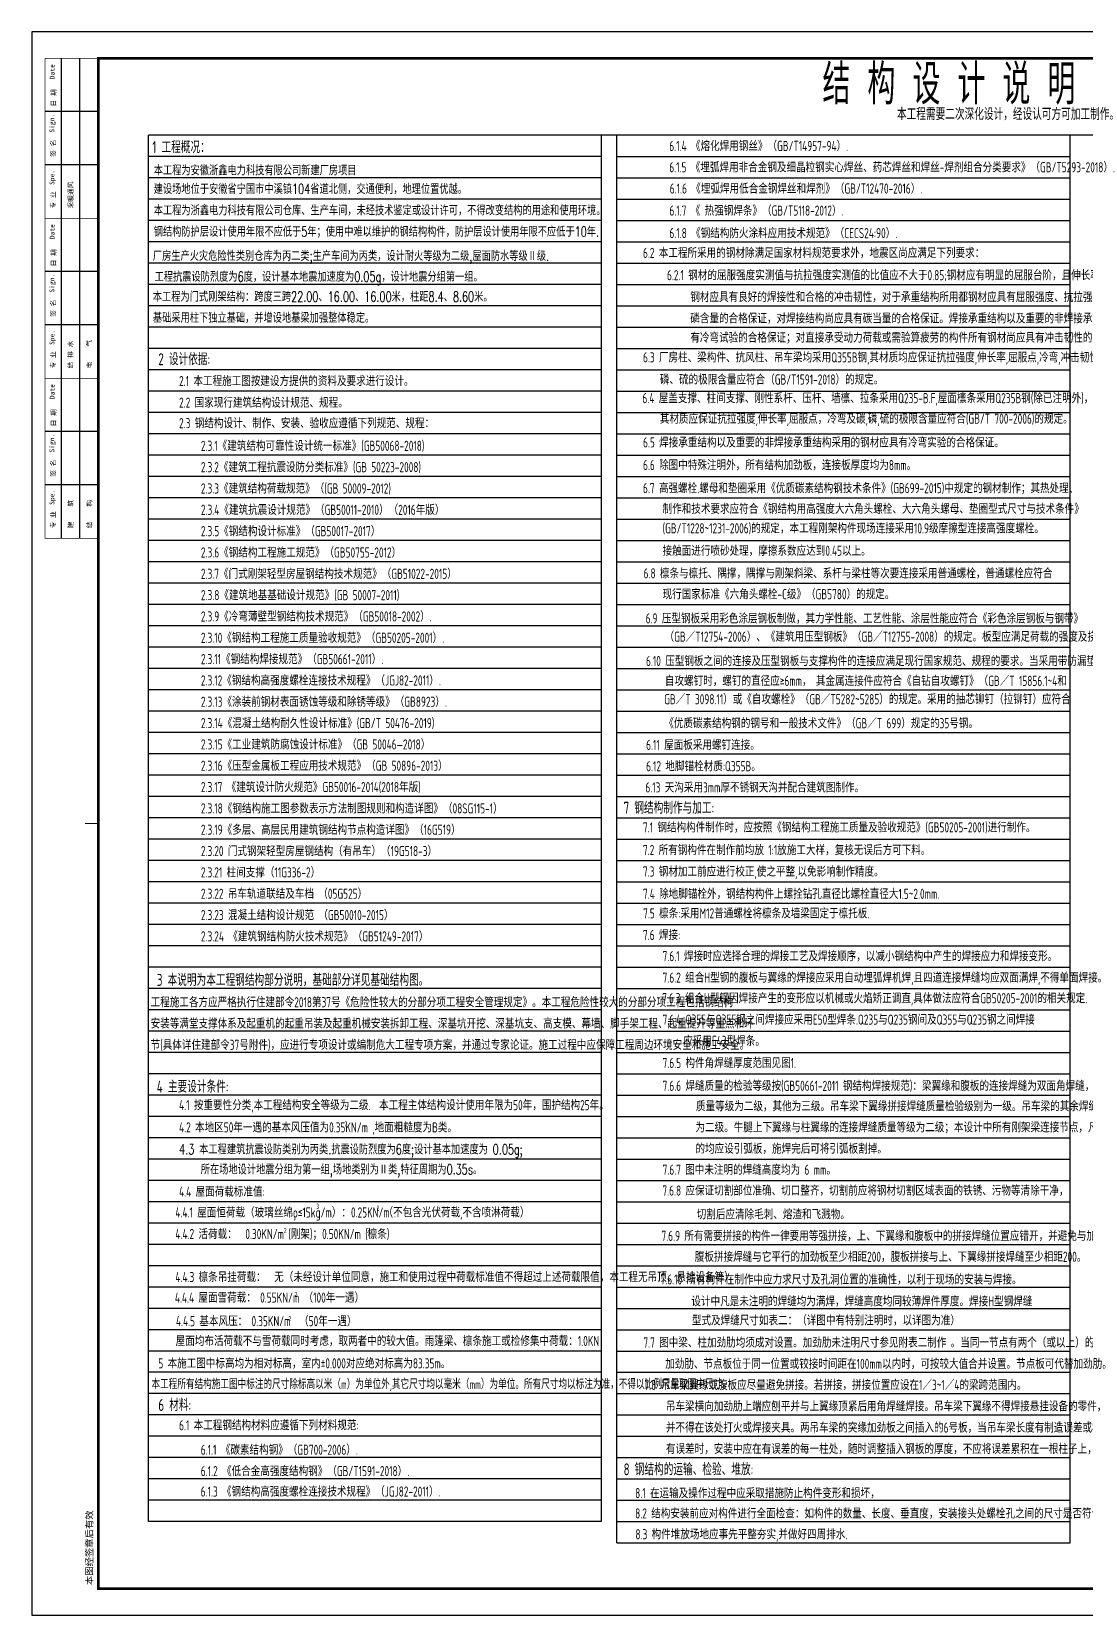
# Model space of a CAD drawing. Extents: x 899043 to 2598688, y -137197 to 211789.
# Drawn here: x 966347 to 1025627, y 3985 to 93085 of the extents above; entities that cross this region are included whole.
import ezdxf
from ezdxf.enums import TextEntityAlignment as Align

# ---------------------------------------------------------------- set-up
doc = ezdxf.new("R2010")
doc.units = 0
doc.header["$LTSCALE"] = 1500
doc.header["$MEASUREMENT"] = 0
for name, color, linetype in [('00-tk', 151, 'Continuous'), ('310', 253, 'Continuous'), ('WELD_TEXT', 7, 'Continuous'), ('分格线', 40, 'Continuous')]:
    doc.layers.add(name, color=color, linetype=linetype)
doc.styles.add('DS6HT', font='simhei.ttf', dxfattribs={"width": 0.8})
doc.styles.add('HZDX', font='simplex.shx', dxfattribs={"width": 0.7, "bigfont": 'hzdx.shx'})
doc.styles.add('TSSD_Dimension', font='Tssdeng.shx', dxfattribs={"width": 0.7, "bigfont": 'hztxt.shx'})
doc.styles.add('TSSD_Norm', font='Tssdeng.shx', dxfattribs={"bigfont": 'hztxt.shx'})

# ---------------------------------------------------------------- blocks, each defined once
blk = doc.blocks.new('会签')
at = {"layer": '00-tk'}
for p, q in [((-1400, 24000), (-1400, 6000)), ((-700, 24000), (-700, 6000)), ((0, 22000), (-2000, 22000)), ((0, 20000), (-2000, 20000)), ((0, 16000), (-2000, 16000)), ((0, 14000), (-2000, 14000)), ((0, 10000), (-2000, 10000)), ((0, 8000), (-2000, 8000))]:
    blk.add_line(p, q, dxfattribs=at)
at = {"layer": '00-tk', "const_width": 24.7}
for points in [[(0, 6000), (-2000, 6000), (-2000, 24000)], [(0, 24000), (-2000, 24000)], [(0, 18000), (-2000, 18000)], [(0, 12000), (-2000, 12000)]]:
    blk.add_lwpolyline(points, dxfattribs=at)
at = {"layer": '00-tk', "style": 'DS6HT'}
for s, p in [('Date', (-1642, 23216)), ('日 期', (-1589, 22196)), ('Sign.', (-1651, 21215)), ('签 名', (-1603, 20306)), ('Spe.', (-1648, 19251)), ('采暖通风', (-948, 18370)), ('专 业', (-1608, 18369)), ('Date', (-1642, 17216)), ('日 期', (-1589, 16196)), ('Sign.', (-1651, 15215)), ('签 名', (-1603, 14306)), ('Spe.', (-1648, 13251)), ('给 排 水', (-956, 12372)), ('电    气', (-251, 12372)), ('专 业', (-1608, 12369)), ('Date', (-1642, 11216)), ('日 期', (-1589, 10196)), ('Sign.', (-1651, 9215)), ('签 名', (-1603, 8306)), ('Spe.', (-1648, 7251)), ('建    筑', (-948, 6372)), ('结    构', (-248, 6374)), ('专 业', (-1608, 6369))]:
    blk.add_text(s, height=180, rotation=90, dxfattribs=at).set_placement(p)
blk = doc.blocks.new('A$C67844AE1')
at = {"layer": '00-tk'}
for p, q in [((126150, 89100), (0, 89100)), ((0, 89100), (0, 0)), ((124650, 87600), (3750, 87600)), ((3750, 87600), (3750, 1500)), ((3750, 1500), (124650, 1500)), ((0, 0), (126150, 0))]:
    blk.add_line(p, q, dxfattribs=at)
at = {"layer": '00-tk', "const_width": 150}
blk.add_lwpolyline([(3750, 87600), (124650, 87600), (124650, 1500), (3750, 1500)], close=True, dxfattribs=at)
at = {"layer": '00-tk', "const_width": 52.5}
blk.add_lwpolyline([(3750, 44550), (3000, 44550)], dxfattribs=at)
at = {"layer": '00-tk', "xscale": 1.5, "yscale": 1.5, "zscale": 1.5}
blk.add_blockref('会签', (3750, 51600), dxfattribs=at)
at = {"layer": '00-tk', "style": 'DS6HT'}
blk.add_text('本图经签章后有效', height=375, rotation=90, dxfattribs=at).set_placement((3434, 1702))

msp = doc.modelspace()

# ---------------------------------------------------------------- linework, layer by layer
at = {"layer": '分格线', "linetype": 'Continuous'}
for p, q in [((1079446.9, 87256.8), (972910.5, 87256.8)), ((972910.5, 9256.8), (972910.5, 87256.8)), ((998410.5, 9256.8), (998410.5, 87256.8)), ((999273.6, 8056.8), (999273.6, 87256.8)), ((1024773.6, 8056.8), (1024773.6, 87256.8)), ((998410.5, 86056.8), (972910.5, 86056.8)), ((999273.6, 86056.8), (1024773.6, 86056.8)), ((998410.5, 84856.8), (972910.5, 84856.8)), ((999273.6, 84856.8), (1024773.6, 84856.8)), ((998410.5, 83656.8), (972910.5, 83656.8)), ((999273.6, 83656.8), (1024773.6, 83656.8)), ((998410.5, 82456.8), (972910.5, 82456.8)), ((999273.6, 82456.8), (1024773.6, 82456.8)), ((998410.5, 81256.8), (972910.5, 81256.8)), ((999273.6, 81256.8), (1024773.6, 81256.8)), ((998410.5, 80056.8), (972910.5, 80056.8)), ((999273.6, 80056.8), (1024773.6, 80056.8)), ((998410.5, 78856.8), (972910.5, 78856.8)), ((999273.6, 78856.8), (1024773.6, 78856.8)), ((998410.5, 77656.8), (972910.5, 77656.8)), ((999273.6, 77656.8), (1024773.6, 77656.8)), ((998410.5, 76456.8), (972910.5, 76456.8)), ((999273.6, 76456.8), (1024773.6, 76456.8)), ((998410.5, 75256.8), (972910.5, 75256.8)), ((999273.6, 75256.8), (1024773.6, 75256.8)), ((998410.5, 74056.8), (972910.5, 74056.8)), ((999273.6, 74056.8), (1024773.6, 74056.8)), ((998410.5, 72856.8), (972910.5, 72856.8)), ((999273.6, 72856.8), (1024773.6, 72856.8)), ((998410.5, 71656.8), (972910.5, 71656.8)), ((999273.6, 71656.8), (1024773.6, 71656.8)), ((998410.5, 70456.8), (972910.5, 70456.8)), ((999273.6, 70456.8), (1024773.6, 70456.8)), ((998410.5, 69256.8), (972910.5, 69256.8)), ((999273.6, 69256.8), (1024773.6, 69256.8)), ((998410.5, 68056.8), (972910.5, 68056.8)), ((999273.6, 68056.8), (1024773.6, 68056.8)), ((998410.5, 66856.8), (972910.5, 66856.8)), ((999273.6, 66856.8), (1024773.6, 66856.8)), ((998410.5, 65656.8), (972910.5, 65656.8)), ((999273.6, 65656.8), (1024773.6, 65656.8)), ((998410.5, 64456.8), (972910.5, 64456.8)), ((999273.6, 64456.8), (1024773.6, 64456.8)), ((998410.5, 63256.8), (972910.5, 63256.8)), ((999273.6, 63256.8), (1024773.6, 63256.8)), ((998410.5, 62056.8), (972910.5, 62056.8)), ((999273.6, 62056.8), (1024773.6, 62056.8)), ((998410.5, 60856.8), (972910.5, 60856.8)), ((999273.6, 60856.8), (1024773.6, 60856.8)), ((998410.5, 59656.8), (972910.5, 59656.8)), ((999273.6, 59656.8), (1024773.6, 59656.8)), ((998410.5, 58456.8), (972910.5, 58456.8)), ((999273.6, 58456.8), (1024773.6, 58456.8)), ((998410.5, 57256.8), (972910.5, 57256.8)), ((999273.6, 57256.8), (1024773.6, 57256.8)), ((998410.5, 56056.8), (972910.5, 56056.8)), ((999273.6, 56056.8), (1024773.6, 56056.8)), ((998410.5, 54856.8), (972910.5, 54856.8)), ((999273.6, 54856.8), (1024773.6, 54856.8)), ((998410.5, 53656.8), (972910.5, 53656.8)), ((999273.6, 53656.8), (1024773.6, 53656.8)), ((998410.5, 52456.8), (972910.5, 52456.8)), ((999273.6, 52456.8), (1024773.6, 52456.8)), ((998410.5, 51256.8), (972910.5, 51256.8)), ((999273.6, 51256.8), (1024773.6, 51256.8)), ((998410.5, 50056.8), (972910.5, 50056.8)), ((999273.6, 50056.8), (1024773.6, 50056.8)), ((998410.5, 48856.8), (972910.5, 48856.8)), ((999273.6, 48856.8), (1024773.6, 48856.8)), ((998410.5, 47656.8), (972910.5, 47656.8)), ((999273.6, 47656.8), (1024773.6, 47656.8)), ((998410.5, 46456.8), (972910.5, 46456.8)), ((999273.6, 46456.8), (1024773.6, 46456.8)), ((998410.5, 45256.8), (972910.5, 45256.8)), ((999273.6, 45256.8), (1024773.6, 45256.8)), ((998410.5, 44056.8), (972910.5, 44056.8)), ((999273.6, 44056.8), (1024773.6, 44056.8)), ((998410.5, 42856.8), (972910.5, 42856.8)), ((999273.6, 42856.8), (1024773.6, 42856.8)), ((998410.5, 41656.8), (972910.5, 41656.8)), ((999273.6, 41656.8), (1024773.6, 41656.8)), ((998410.5, 40456.8), (972910.5, 40456.8)), ((999273.6, 40456.8), (1024773.6, 40456.8)), ((998410.5, 39256.8), (972910.5, 39256.8)), ((999273.6, 39256.8), (1024773.6, 39256.8)), ((998410.5, 38056.8), (972910.5, 38056.8)), ((999273.6, 38056.8), (1024773.6, 38056.8)), ((998410.5, 36856.8), (972910.5, 36856.8)), ((999273.6, 36856.8), (1024773.6, 36856.8)), ((998410.5, 35656.8), (972910.5, 35656.8)), ((999273.6, 35656.8), (1024773.6, 35656.8)), ((998410.5, 34456.8), (972910.5, 34456.8)), ((999273.6, 34456.8), (1024773.6, 34456.8)), ((998410.5, 33256.8), (972910.5, 33256.8)), ((999273.6, 33256.8), (1024773.6, 33256.8)), ((998410.5, 32056.8), (972910.5, 32056.8)), ((999273.6, 32056.8), (1024773.6, 32056.8)), ((998410.5, 30856.8), (972910.5, 30856.8)), ((999273.6, 30856.8), (1024773.6, 30856.8)), ((998410.5, 29656.8), (972910.5, 29656.8)), ((999273.6, 29656.8), (1024773.6, 29656.8)), ((998410.5, 28456.8), (972910.5, 28456.8)), ((999273.6, 28456.8), (1024773.6, 28456.8)), ((998410.5, 27256.8), (972910.5, 27256.8)), ((999273.6, 27256.8), (1024773.6, 27256.8)), ((998410.5, 26056.8), (972910.5, 26056.8)), ((999273.6, 26056.8), (1024773.6, 26056.8)), ((998410.5, 24856.8), (972910.5, 24856.8)), ((999273.6, 24856.8), (1024773.6, 24856.8)), ((998410.5, 23656.8), (972910.5, 23656.8)), ((999273.6, 23656.8), (1024773.6, 23656.8)), ((998410.5, 22456.8), (972910.5, 22456.8)), ((999273.6, 22456.8), (1024773.6, 22456.8)), ((998410.5, 21256.8), (972910.5, 21256.8)), ((999273.6, 21256.8), (1024773.6, 21256.8)), ((998410.5, 20056.8), (972910.5, 20056.8)), ((999273.6, 20056.8), (1024773.6, 20056.8)), ((998410.5, 18856.8), (972910.5, 18856.8)), ((999273.6, 18856.8), (1024773.6, 18856.8)), ((998410.5, 17656.8), (972910.5, 17656.8)), ((999273.6, 17656.8), (1024773.6, 17656.8)), ((998410.5, 16456.8), (972910.5, 16456.8)), ((999273.6, 16456.8), (1024773.6, 16456.8)), ((998410.5, 15256.8), (972910.5, 15256.8)), ((999273.6, 15256.8), (1024773.6, 15256.8)), ((998410.5, 14056.8), (972910.5, 14056.8)), ((999273.6, 14056.8), (1024773.6, 14056.8)), ((998410.5, 12856.8), (972910.5, 12856.8)), ((999273.6, 12856.8), (1024773.6, 12856.8)), ((998410.5, 11656.8), (972910.5, 11656.8)), ((999273.6, 11656.8), (1024773.6, 11656.8)), ((998410.5, 10456.8), (972910.5, 10456.8)), ((999273.6, 10456.8), (1024773.6, 10456.8)), ((998410.5, 9256.8), (972910.5, 9256.8)), ((999273.6, 9256.8), (1024773.6, 9256.8)), ((999273.6, 8056.8), (1024773.6, 8056.8))]:
    msp.add_line(p, q, dxfattribs=at)

# ---------------------------------------------------------------- block references
at = {"layer": 'WELD_TEXT', "linetype": 'ByBlock'}
msp.add_blockref('A$C67844AE1', (966346.9, 3985.4), dxfattribs=at)

# ---------------------------------------------------------------- texts
at = {"color": 241, "width": 0.7}
for s, style, p in [('本工程需要二次深化设计，经设认可方可加工制作。', 'TSSD_Norm', (1015030.5, 88113.7)), ('2 设计依据:', 'TSSD_Norm', (973472.6, 74322)), ('7 钢结构制作与加工:', 'TSSD_Norm', (999649.4, 49080.6)), ('3 本说明为本工程钢结构部分说明，基础部分详见基础结构图。', 'TSSD_Norm', (973390.1, 39397.5)), ('4 主要设计条件:', 'TSSD_Norm', (973386.4, 33394.6)), ('6 材料:', 'TSSD_Dimension', (973472.6, 15483.1)), ('8 钢结构的运输、检验、堆放:', 'TSSD_Norm', (999649.4, 11863))]:
    msp.add_text(s, height=675, dxfattribs=dict(at, style=style)).set_placement(p)
at = {"color": 6, "width": 0.7}
for s, height, style, p in [('1 工程概况：', 675, 'TSSD_Norm', (973137.6, 86251.1)), ('本工程为安徽浙鑫电力科技有限公司新建厂房项目', 570, 'HZDX', (973213.9, 85002.5)), ('建设场地位于安徽省宁国市中溪镇104省道北侧，交通便利，地理位置优越。', 570, 'HZDX', (973213.9, 83952.5)), ('钢结构防护层设计使用年限不应低于5年；使用中难以维护的钢结构构件，防护层设计使用年限不应低于10年.', 570, 'HZDX', (973213.9, 81552.5)), ('厂房生产火灾危险性类别仓库为丙二类;生产车间为丙类，设计耐火等级为二级,屋面防水等级Ⅱ级.', 570, 'HZDX', (973163.8, 80188.7)), ('工程抗震设防烈度为6度，设计基本地震加速度为0.05g，设计地震分组第一组。', 570, 'HZDX', (973262.5, 79017.2)), ('本工程为门式刚架结构：跨度三跨22.00、16.00、16.00米，柱距8.4、8.60米。', 570, 'HZDX', (973161.7, 77893.1)), ('基础采用柱下独立基础，并增设地基梁加强整体稳定。', 570, 'HZDX', (973169.3, 76705.8)), ('4.4.1 屋面恒荷载（玻璃丝绵ρ≤15kg/m）：0.25KN/m%%145 .', 570, 'TSSD_Dimension', (974430.9, 26366.4)), ('（不包含光伏荷载,不含喷淋荷载）', 570, 'TSSD_Dimension', (986143.3, 26374.9))]:
    msp.add_text(s, height=height, dxfattribs=dict(at, style=style)).set_placement(p)
at = {"width": 0.7}
for s, height, style, p in [('6.1.4 《熔化焊用钢丝》（GB/T14957-94）.', 570, 'TSSD_Norm', (1002218.9, 86372.3)), ('6.1.5 《埋弧焊用非合金钢及细晶粒钢实心焊丝、药芯焊丝和焊丝-焊剂组合分类要求》（GB/T5293-2018）.', 570, 'TSSD_Norm', (1002218.9, 85172.3)), ('6.1.6 《埋弧焊用低合金钢焊丝和焊剂》（GB/T12470-2016）.', 570, 'TSSD_Norm', (1002247.1, 83975.7)), ('6.1.7 《 热强钢焊条》（GB/T5118-2012）.', 570, 'TSSD_Norm', (1002226.9, 82734.9)), ('6.1.8 《钢结构防火涂料应用技术规范》（CECS24:90）.', 570, 'TSSD_Norm', (1002226.9, 81467.3)), ('6.2 本工程所采用的钢材除满足国家材料规范要求外，地震区尚应满足下列要求：', 570, 'TSSD_Norm', (1000740.2, 80355.2)), ('2.1 本工程施工图按建设方提供的资料及要求进行设计。', 570, 'TSSD_Norm', (974639.7, 73147.9)), ('2.2 国家现行建筑结构设计规范、规程。', 570, 'TSSD_Norm', (974639.7, 71930)), ('2.3 钢结构设计、制作、安装、验收应遵循下列规范、规程：', 570, 'TSSD_Norm', (974639.7, 70776.1)), ('2.3.2《建筑工程抗震设防分类标准》(GB 50223-2008) ', 570, 'TSSD_Norm', (975868.4, 68299.5)), ('6.6 除图中特殊注明外，所有结构加劲板，连接板厚度均为8mm。', 570, 'TSSD_Norm', (1000741.2, 68417.1)), ('2.3.3《建筑结构荷载规范》（(GB 50009-2012)', 570, 'TSSD_Norm', (975868.4, 67099.5)), ('6.7 高强螺栓.螺母和垫圈采用《优质碳素结构钢技术条件》(GB699-2015)中规定的钢材制作；其热处理、', 570, 'TSSD_Norm', (1000740.2, 67118.8)), ('制作和技术要求应符合《钢结构用高强度大六角头螺栓、大六角头螺母、垫圈型式尺寸与技术条件》', 570, 'TSSD_Norm', (1001842.8, 65955.2)), ('(GB/T1228~1231-2006)的规定，本工程刚架构件现场连接采用10.9级摩擦型连接高强度螺栓。', 570, 'TSSD_Norm', (1001842.8, 64860.5)), ('接触面进行喷砂处理，摩擦系数应达到0.45以上。', 570, 'TSSD_Norm', (1001842.8, 63594.5)), ('6.8 檩条与檩托、隅撑，隅撑与刚架斜梁、系杆与梁柱等次要连接采用普通螺栓，普通螺栓应符合', 570, 'TSSD_Norm', (1000774.5, 62327)), ('2.3.8《建筑地基基础设计规范》(GB 50007-2011) ', 570, 'TSSD_Norm', (975868.4, 61099.5)), ('现行国家标准《六角头螺栓-C级》（GB5780）的规定。', 570, 'TSSD_Norm', (1001842.8, 61152.3)), ('2.3.9《冷弯薄壁型钢结构技术规范》（GB50018-2002）.', 570, 'TSSD_Norm', (975868.4, 59899.5)), ('6.9 压型钢板采用彩色涂层钢板制做，其力学性能、工艺性能、涂层性能应符合《彩色涂层钢板与钢带》', 570, 'TSSD_Norm', (1000891.2, 59789.5)), ('2.3.10《钢结构工程施工质量验收规范》（GB50205-2001）.', 570, 'TSSD_Norm', (975868.4, 58699.5)), ('（GB／T12754-2006）、《建筑用压型钢板》（GB／T12755-2008）的规定。板型应满足荷载的强度及挠度要求。', 570, 'TSSD_Norm', (1001956.3, 58761.7)), ('6.10 压型钢板之间的连接及压型钢板与支撑构件的连接应满足现行国家规范、规程的要求。当采用带防漏垫圈的自钻', 570, 'TSSD_Norm', (1000908.7, 57392.7)), ('自攻螺钉时，螺钉的直径应≥6mm， 其金属连接件应符合《自钻自攻螺钉》（GB／T 15856.1~4和 ', 570, 'TSSD_Norm', (1001973.8, 56274.9)), ('2.3.13《涂装前钢材表面锈蚀等级和除锈等级》（GB8923）.', 570, 'TSSD_Norm', (975868.4, 55099.5)), ('GB／T 3098.11）或《自攻螺栓》（GB／T5282~5285）的规定。采用的抽芯铆钉（拉铆钉）应符合', 570, 'TSSD_Norm', (1001935.1, 55243.7)), ('2.3.14《混凝土结构耐久性设计标准》(GB/T 50476-2019) ', 570, 'TSSD_Norm', (975868.4, 53899.5)), ('《优质碳素结构钢的钢号和一般技术文件》（GB／T 699）规定的35号钢。', 570, 'TSSD_Norm', (1001935.1, 53892.8)), ('7.1 钢结构构件制作时，应按照《钢结构工程施工质量及验收规范》(GB50205-2001)进行制作。', 570, 'TSSD_Norm', (1000740.2, 48034.2)), ('7.2 所有钢构件在制作前均放 1:1放施工大样，复核无误后方可下料。', 570, 'TSSD_Norm', (1000740.2, 46758.7)), ('7.3 钢材加工前应进行校正,使之平整,以免影响制作精度。', 570, 'TSSD_Norm', (1000740.2, 45547.7)), ('7.4 除地脚锚栓外，钢结构构件上螺拴钻孔直径比螺栓直径大1.5~2.0mm.', 570, 'TSSD_Norm', (1000740.2, 44293.3)), ('7.5 檩条:采用M12普通螺栓将檩条及墙梁固定于檩托板.', 570, 'TSSD_Norm', (1000747.6, 43196.7)), ('7.6 焊接:', 570, 'TSSD_Norm', (1000740.2, 41979.8)), ('7.6.1 焊接时应选择合理的焊接工艺及焊接顺序，以减小钢结构中产生的焊接应力和焊接变形。', 570, 'TSSD_Norm', (1001842.8, 40787.5)), ('7.6.2 组合H型钢的腹板与翼缘的焊接应采用自动埋弧焊机焊,且四道连接焊缝均应双面满焊,不得单面焊接。', 570, 'TSSD_Norm', (1001842.8, 39579)), ('7.6.3 组合H型钢因焊接产生的变形应以机械或火焰矫正调直,具体做法应符合GB50205-2001的相关规定.', 570, 'TSSD_Norm', (1001821.4, 38421.9)), ('7.6.4 Q355与Q355钢之间焊接应采用E50型焊条.Q235与Q235钢间及Q355与Q235钢之间焊接', 570, 'TSSD_Norm', (1001842.8, 37218)), ('     应采用E43型焊条。', 570, 'TSSD_Norm', (1001790.9, 36018)), ('7.6.5 构件角焊缝厚度范围见图1.', 570, 'TSSD_Norm', (1001842.8, 34780.2)), ('4.1 按重要性分类,本工程结构安全等级为二级.  本工程主体结构设计使用年限为50年，围护结构25年。', 570, 'TSSD_Norm', (974639.7, 32406.3)), ('为二级。牛腿上下翼缘与柱翼缘的连接焊缝质量等级为二级；本设计中所有刚架梁连接节点，凡是要求坡口等强连接', 570, 'TSSD_Norm', (1003690.8, 31156.9)), ('的均应设引弧板，施焊完后可将引弧板割掉。', 570, 'TSSD_Norm', (1003690.8, 29956.9)), ('7.6.7 图中未注明的焊缝高度均为 6 mm。', 570, 'TSSD_Norm', (1001842.8, 28770.7)), ('4.4 屋面荷载标准值:', 570, 'TSSD_Norm', (974639.7, 27535.5)), ('7.6.8 应保证切割部位准确、切口整齐，切割前应将钢材切割区域表面的铁锈、污物等清除干净，', 570, 'TSSD_Norm', (1001833.1, 27598.9)), ('切割后应清除毛刺、熔渣和飞溅物。', 570, 'TSSD_Norm', (1003762.2, 26263.6)), ('4.4.2 活荷载：  0.30KN/m (刚架)；0.50KN/m (檩条)', 570, 'TSSD_Dimension', (974430.9, 25155.7)), ('7.6.9 所有需要拼接的构件一律要用等强拼接，上、下翼缘和腹板中的拼接焊缝位置应错开，并避免与加劲板重合，', 570, 'TSSD_Norm', (1001778.1, 25051)), ('腹板拼接焊缝与它平行的加劲板至少相距200，腹板拼接与上、下翼缘拼接焊缝至少相距200。', 570, 'TSSD_Norm', (1003654.9, 23873.5)), ('4.4.3 檩条吊挂荷载：  无（未经设计单位同意，施工和使用过程中荷载标准值不得超过上述荷载限值，本工程无吊顶、悬挂设备等）', 570, 'TSSD_Dimension', (974430.9, 22736.7)), ('7.6.10 所有构件在制作中应力求尺寸及孔洞位置的准确性，以利于现场的安装与焊接。', 570, 'TSSD_Norm', (1001727.1, 22597)), ('4.4.4 屋面雪荷载： 0.55KN/m%%145 （100年一遇）', 570, 'TSSD_Dimension', (974404, 21577.5)), ('设计中凡是未注明的焊缝均为满焊，焊缝高度均同较薄焊件厚度。焊接H型钢焊缝', 570, 'TSSD_Norm', (1003464, 21368.5)), ('4.4.5 基本风压： 0.35KN/m  （50年一遇）', 570, 'TSSD_Dimension', (974464.3, 20252.8)), ('型式及焊缝尺寸如表二：（详图中有特别注明时，以详图为准）', 570, 'TSSD_Norm', (1003491.5, 20297.5)), ('屋面均布活荷载不与雪荷载同时考虑，取两者中的较大值。雨篷梁、檩条施工或检修集中荷载：1.0KN', 570, 'TSSD_Dimension', (974449.5, 19137.3)), ('7.7 图中梁、柱加劲肋均须成对设置。加劲肋未注明尺寸参见附表二制作 。当同一节点有两个（或以上）的节点详图时，', 570, 'TSSD_Norm', (1000761.4, 19049.5)), ('5 本施工图中标高均为相对标高，室内%%P0.000对应绝对标高为83.35m。', 570, 'TSSD_Dimension', (973472.6, 17878.7)), ('加劲肋、节点板位于同一位置或铰接时间距在100mm以内时，可按较大值合并设置。节点板可代替加劲肋。', 570, 'TSSD_Norm', (1001988.6, 17849.5)), ('本工程所有结构施工图中标注的尺寸除标高以米（m）为单位外,其它尺寸均以毫米（mm）为单位。所有尺寸均以标注为准，不得以比例尺量取图中尺寸。', 513, 'TSSD_Dimension', (973085.1, 16720.9)), ('7.8 吊车梁翼缘或腹板应尽量避免拼接。若拼接，拼接位置应设在1／3~1／4的梁跨范围内。', 570, 'TSSD_Norm', (1000820.9, 16664.8)), ('吊车梁横向加劲肋上端应刨平并与上翼缘顶紧后用角焊缝焊接。吊车梁下翼缘不得焊接悬挂设备的零件，', 570, 'TSSD_Norm', (1002031.3, 15464.8)), ('6.1 本工程钢结构材料应遵循下列材料规范:', 570, 'TSSD_Dimension', (974639.7, 14396)), ('并不得在该处打火或焊接夹具。两吊车梁的突缘加劲板之间插入的6号板，当吊车梁长度有制造误差或柱间距', 570, 'TSSD_Norm', (1002031.3, 14264.8)), ('6.1.1 《碳素结构钢》（GB700-2006）.', 570, 'TSSD_Dimension', (975863.8, 13015.2)), ('有误差时，安装中应在有误差的每一柱处，随时调整插入钢板的厚度，不应将误差累积在一根柱子上，再行处理。', 570, 'TSSD_Norm', (1002031.3, 13064.8)), ('6.1.2 《低合金高强度结构钢》（GB/T1591-2018）.', 570, 'TSSD_Dimension', (975863.8, 11815.2)), ('8.1 在运输及操作过程中应采取措施防止构件变形和损坏，', 570, 'TSSD_Norm', (1000300.5, 10576.6)), ('8.2 结构安装前应对构件进行全面检查：如构件的数量、长度、垂直度，安装接头处螺栓孔之间的尺寸是否符合设计要求等。', 570, 'TSSD_Norm', (1000300.5, 9434)), ('8.3 构件堆放场地应事先平整夯实,并做好四周排水.', 570, 'TSSD_Norm', (1000315.4, 8261.3))]:
    msp.add_text(s, height=height, dxfattribs=dict(at, style=style)).set_placement(p)
at = {"color": 1, "width": 0.7}
for s, height, style, p in [('本工程为浙鑫电力科技有限公司仓库、生产车间，未经技术鉴定或设计许可，不得改变结构的用途和使用环境。', 570, 'HZDX', (973213.9, 82752.5)), ('3', 285, 'TSSD_Dimension', (982363.2, 26853)), ('2', 285, 'TSSD_Dimension', (985754.5, 26757.8)), ('2', 285, 'TSSD_Dimension', (980532.1, 25497.1)), ('2', 285, 'TSSD_Dimension', (985213.8, 25497.1)), ('2', 285, 'TSSD_Dimension', (981135.9, 21901.4)), ('2', 285, 'TSSD_Dimension', (980789.6, 20539.8))]:
    msp.add_text(s, height=height, dxfattribs=dict(at, style=style)).set_placement(p)
at = {"color": 3, "width": 0.7}
for s, height, style, p in [('6.2.1 钢材的屈服强度实测值与抗拉强度实测值的比值应不大于0.85;钢材应有明显的屈服台阶，且伸长率不应小于20%%%。', 570, 'TSSD_Norm', (1002091.5, 79101.1)), ('钢材应具有良好的焊接性和合格的冲击韧性，对于承重结构所用都钢材应具有屈服强度、抗拉强度、断后伸长率和硫。', 570, 'TSSD_Norm', (1003403.1, 77871.5)), ('磷含量的合格保证，对焊接结构尚应具有碳当量的合格保证。焊接承重结构以及重要的非焊接承重结构采用的钢材应具', 570, 'TSSD_Norm', (1003403.1, 76671.5)), ('有冷弯试验的合格保证；对直接承受动力荷载或需验算疲劳的构件所有钢材尚应具有冲击韧性的合格保证。', 570, 'TSSD_Norm', (1003403.1, 75586.5)), ('工程施工各方应严格执行住建部令2018第37号《危险性较大的分部分项工程安全管理规定》。本工程危险性较大的分部分项工程包括钢结构', 570, 'TSSD_Norm', (973038.9, 38197.5)), ('安装等满堂支撑体系及起重机的起重吊装及起重机械安装拆卸工程、深基坑开挖、深基坑支、高支模、幕墙、脚手架工程、起重提升等重点和环', 570, 'TSSD_Norm', (973038.9, 36997.5)), ('节(具体详住建部令37号附件)，应进行专项设计或编制危大工程专项方案，并通过专家论证。施工过程中应保障工程周边环境安全和施工安全。', 570, 'TSSD_Norm', (973038.9, 35797.5)), ('4.2 本地区50年一遇的基本风压值为0.35KN/m%%145 ,地面粗糙度为B类。', 570, 'TSSD_Dimension', (974639.7, 31154.6)), ('2', 285, 'TSSD_Norm', (983952, 31497.1)), ('4.3 本工程建筑抗震设防类别为丙类.抗震设防烈度为6度;设计基本加速度为 0.05g;', 570, 'HZDX', (974639.7, 29921.4)), ('所在场地设计地震分组为第一组,场地类别为Ⅱ类,特征周期为0.35s。', 570, 'HZDX', (975858.6, 28791.5)), ('6.1.3 《钢结构高强度螺栓连接技术规程》（JGJ82-2011）.', 570, 'TSSD_Dimension', (975855.7, 10665.6))]:
    msp.add_text(s, height=height, dxfattribs=dict(at, style=style)).set_placement(p)
at = {"color": 4, "style": 'TSSD_Norm', "width": 0.7}
for s, p in [('6.3 厂房柱、梁构件、抗风柱、吊车梁均采用Q355B钢,其材质均应保证抗拉强度,伸长率,屈服点,冷弯,冲击韧性及碳,', (1000740.2, 74304.6)), ('磷、硫的极限含量应符合（GB/T1591-2018）的规定。', (1001690.4, 73060.6)), ('6.4 屋盖支撑、柱间支撑、刚性系杆、压杆、墙檩、拉条采用Q235-B.F,屋面檩条采用Q235B钢(除已注明外)，', (1000710.5, 72012)), ('其材质应保证抗拉强度,伸长率,屈服点，冷弯及碳,磷,硫的极限含量应符合(GB/T 700-2006)的规定。', (1001690.4, 70853.3))]:
    msp.add_text(s, height=570, dxfattribs=at).set_placement(p, align=Align.BOTTOM_LEFT)
at = {"color": 0, "style": 'TSSD_Norm', "width": 0.7}
for s, p in [('2.3.1《建筑结构可靠性设计统一标准》(GB50068-2018)', (975868.4, 69499.5)), ('2.3.4《建筑抗震设计规范》（GB50011-2010）（2016年版）', (975868.4, 65899.5)), ('2.3.5《钢结构设计标准》（GB50017-2017）', (975868.4, 64699.5)), ('2.3.6《钢结构工程施工规范》（GB50755-2012）', (975868.4, 63499.5)), ('2.3.7《门式刚架轻型房屋钢结构技术规范》（GB51022-2015）', (975868.4, 62299.5)), ('2.3.11《钢结构焊接规范》（GB50661-2011）.', (975868.4, 57499.5)), ('2.3.12《钢结构高强度螺栓连接技术规程》（JGJ82-2011）.', (975868.4, 56299.5)), ('2.3.15《工业建筑防腐蚀设计标准》（GB 50046—2018）', (975868.4, 52699.5)), ('2.3.16《压型金属板工程应用技术规范》（GB 50896-2013）', (975868.4, 51499.5)), ('2.3.17 《建筑设计防火规范》GB50016-2014(2018年版)', (975868.4, 50299.5)), ('2.3.18《钢结构施工图参数表示方法制图规则和构造详图》（08SG115-1）', (975868.4, 49099.5)), ('2.3.19《多层、高层民用建筑钢结构节点构造详图》（16G519）', (975868.4, 47899.5)), ('2.3.20 门式钢架轻型房屋钢结构（有吊车）（19G518-3）', (975868.4, 46699.5)), ('2.3.21 柱间支撑（11G336-2）', (975868.4, 45499.5)), ('2.3.22 吊车轨道联结及车档 （05G525）', (975868.4, 44299.5)), ('2.3.23 混凝土结构设计规范 （GB50010-2015）', (975868.4, 43099.5)), ('2.3.24 《建筑钢结构防火技术规范》（GB51249-2017） ', (975868.4, 41899.5))]:
    msp.add_text(s, height=570, dxfattribs=at).set_placement(p)
at = {"color": 4, "style": 'TSSD_Norm', "width": 0.7}
for s, p in [('6.5 焊接承重结构以及重要的非焊接承重结构采用的钢材应具有冷弯实验的合格保证。', (1000741.2, 69691.2)), ('6.11 屋面板采用螺钉连接。', (1000917.5, 52674.2)), ('6.12 地脚锚栓材质:Q355B。', (1000917.5, 51474.2)), ('6.13 天沟采用3mm厚不锈钢天沟并配合建筑图制作。', (1000873.6, 50279.3)), ('7.6.6 焊缝质量的检验等级按(GB50661-2011 钢结构焊接规范)：梁翼缘和腹板的连接焊缝为双面角焊缝，', (1001842.8, 33491.2)), ('质量等级为二级，其他为三级。吊车梁下翼缘拼接焊缝质量检验级别为一级。吊车梁的其余焊缝质量检验级别', (1003720.3, 32347))]:
    msp.add_text(s, height=570, dxfattribs=at).set_placement(p)
at = {"layer": '310', "color": 1, "style": 'TSSD_Dimension', "width": 0.7}
msp.add_text('结 构 设 计 说 明 ', height=2250, dxfattribs=at).set_placement((1010835.8, 88994.8))

doc.saveas('drawing.dxf')
